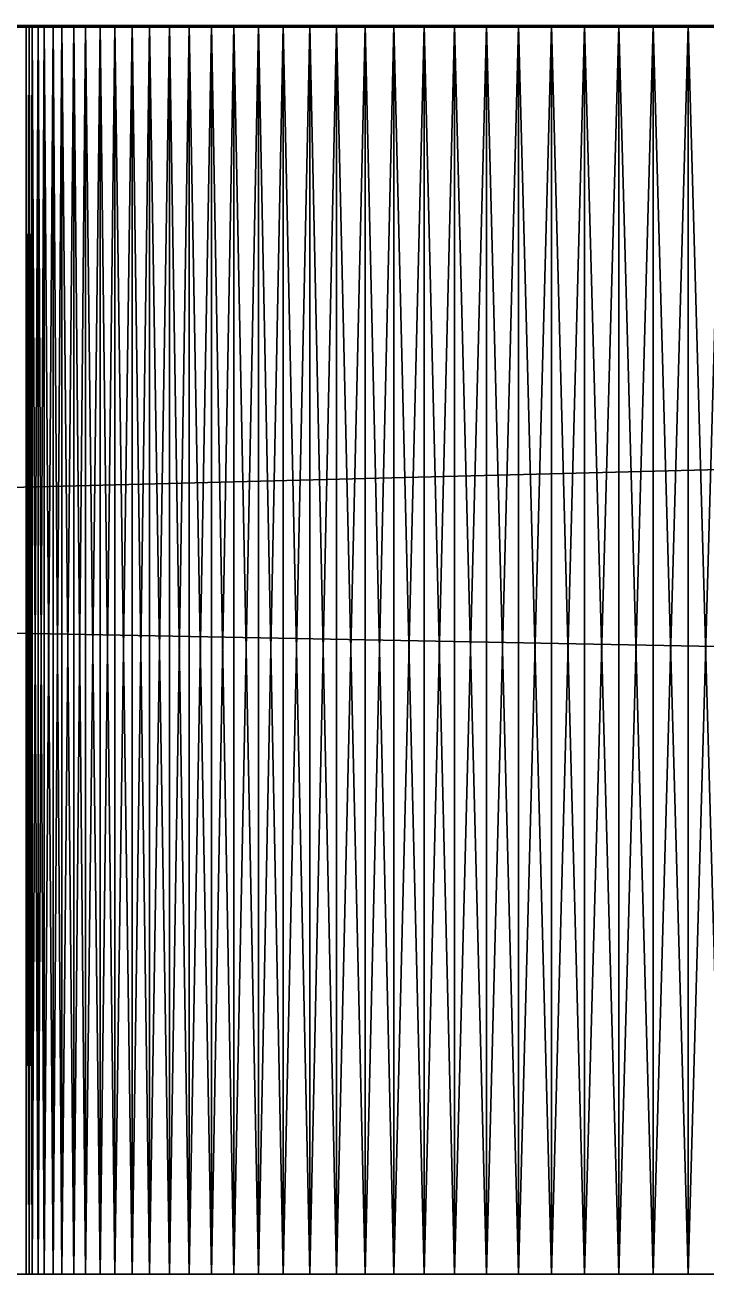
# Model space of a CAD drawing. Extents: x 15456 to 15896, y 31091 to 32891.
# Drawn here: x 15670.97 to 15675.33, y 31091.36 to 31099.36 of the extents above; entities that cross this region are included whole.
import ezdxf

# ---------------------------------------------------------------- set-up
doc = ezdxf.new("R2010")
doc.units = 0
doc.header["$MEASUREMENT"] = 0
doc.layers.get('0').update_dxf_attribs({"linetype": 'CONTINUOUS'})
doc.layers.add('ARCHITEKTURA_OBECN_', color=7, linetype='CONTINUOUS')

# ---------------------------------------------------------------- blocks, each defined once
blk = doc.blocks.new('*X1')
at = {"layer": 'ARCHITEKTURA_OBECN_', "color": 0, "linetype": 'Continuous'}
mesh = blk.add_polyface(dxfattribs=at)
corners = [(15675.443, 31099.3585, 417.4587), (15674.9946, 31099.3585, 417.3535), (15591.8966, 31099.3585, 412.9733), (15674.5565, 31099.3585, 417.2111), (15674.1319, 31099.3585, 417.0326), (15673.7236, 31099.3585, 416.8192), (15673.3347, 31099.3585, 416.5724), (15672.9678, 31099.3585, 416.2939), (15672.6255, 31099.3585, 415.9857), (15672.3102, 31099.3585, 415.6499), (15672.024, 31099.3585, 415.2889), (15671.7691, 31099.3585, 414.9052), (15671.5472, 31099.3585, 414.5016), (15671.3599, 31099.3585, 414.0808), (15671.2084, 31099.3585, 413.6458), (15671.0938, 31099.3585, 413.1996), (15671.017, 31099.3585, 412.7454), (15670.9785, 31099.3585, 412.2864), (15591.9736, 31099.3585, 412.0561), (15591.9543, 31099.3585, 412.5163), (15590.1539, 31099.3585, 416.1434), (15589.7989, 31099.3585, 416.437), (15887.4736, 31099.3585, 455.0509), (15589.4207, 31099.3585, 416.6999), (15589.0218, 31099.3585, 416.9302), (15588.605, 31099.3585, 417.1263), (15588.1732, 31099.3585, 417.2869), (15587.7296, 31099.3585, 417.4108), (15465.4736, 31099.3585, 455.0498), (15591.8008, 31099.3585, 410.6883), (15591.8966, 31099.3585, 411.1389), (15670.9785, 31099.3585, 411.8258), (15591.9543, 31099.3585, 411.5959), (15676.819, 31099.3585, 406.5669), (15761.017, 31099.3585, 411.3667), (15472.2193, 31099.3585, 393.9204), (15761.0938, 31099.3585, 410.9126), (15761.2084, 31099.3585, 410.4664), (15761.3599, 31099.3585, 410.0314), (15761.5472, 31099.3585, 409.6106), (15761.7691, 31099.3585, 409.2069), (15762.024, 31099.3585, 408.8233), (15787.5393, 31099.3585, 360.7798)]
mesh.append_faces([[corners[k] for k in face] for face in [(33, 34, 35)]], dxfattribs={"vtx0": -1, "vtx1": -1, "vtx2": -1, "color": 0})
mesh.append_faces([[corners[k] for k in face] for face in [(17, 18, 19), (27, 28, 22), (18, 17, 31), (41, 42, 35)]], dxfattribs={"vtx0": -1, "vtx2": -1, "color": 0})
mesh.append_faces([[corners[k] for k in face] for face in [(0, 1, 2), (1, 3, 2), (3, 4, 2), (4, 5, 2), (5, 6, 2), (6, 7, 2), (7, 8, 2), (8, 9, 2), (9, 10, 2), (10, 11, 2), (11, 12, 2), (12, 13, 2), (13, 14, 2), (14, 15, 2), (15, 16, 2), (16, 17, 19), (19, 2, 16), (20, 21, 22), (21, 23, 22), (23, 24, 22), (24, 25, 22), (25, 26, 22), (26, 27, 22), (29, 30, 31), (30, 32, 31), (32, 18, 31), (34, 36, 35), (36, 37, 35), (37, 38, 35), (38, 39, 35), (39, 40, 35), (40, 41, 35)]], dxfattribs={"vtx1": -1, "vtx2": -1, "color": 0})
mesh = blk.add_polyface(dxfattribs=at)
corners = [(15465.4736, 31099.3585, 455.0498), (15465.4736, 31091.3585, 455.0498), (15887.4736, 31091.3585, 455.0509), (15887.4736, 31099.3585, 455.0509)]
mesh.append_faces([[corners[k] for k in face] for face in [(3, 0, 2)]], dxfattribs={"vtx1": -1, "color": 0})
mesh.append_faces([[corners[k] for k in face] for face in [(0, 1, 2)]], dxfattribs={"vtx2": -1, "color": 0})
mesh = blk.add_polyface(dxfattribs=at)
corners = [(15585.8987, 31099.3585, 406.5862), (15586.3585, 31099.3585, 406.5573), (15472.2193, 31099.3585, 393.9204), (15586.819, 31099.3585, 406.5669), (15587.2771, 31099.3585, 406.6151), (15670.9785, 31099.3585, 411.8258), (15587.7296, 31099.3585, 406.7014), (15588.1732, 31099.3585, 406.8253), (15588.605, 31099.3585, 406.9858), (15589.0218, 31099.3585, 407.182), (15589.4207, 31099.3585, 407.4123), (15589.7989, 31099.3585, 407.6752), (15590.1539, 31099.3585, 407.9688), (15590.483, 31099.3585, 408.2911), (15590.784, 31099.3585, 408.6398), (15591.0547, 31099.3585, 409.0124), (15591.2933, 31099.3585, 409.4064), (15591.4981, 31099.3585, 409.819), (15591.6677, 31099.3585, 410.2473), (15591.8008, 31099.3585, 410.6883), (15671.017, 31099.3585, 411.3667), (15671.0938, 31099.3585, 410.9126), (15671.2084, 31099.3585, 410.4664), (15671.3599, 31099.3585, 410.0314), (15671.5472, 31099.3585, 409.6106), (15671.7691, 31099.3585, 409.2069), (15672.024, 31099.3585, 408.8233), (15672.3102, 31099.3585, 408.4623), (15672.6255, 31099.3585, 408.1265), (15672.9678, 31099.3585, 407.8183), (15673.3347, 31099.3585, 407.5398), (15673.7236, 31099.3585, 407.2929), (15674.1319, 31099.3585, 407.0795), (15674.5565, 31099.3585, 406.901), (15674.9946, 31099.3585, 406.7587), (15675.443, 31099.3585, 406.6535), (15675.8987, 31099.3585, 406.5862), (15676.3585, 31099.3585, 406.5573), (15676.819, 31099.3585, 406.5669)]
mesh.append_faces([[corners[k] for k in face] for face in [(4, 5, 2)]], dxfattribs={"vtx0": -1, "vtx1": -1, "vtx2": -1, "color": 0})
mesh.append_faces([[corners[k] for k in face] for face in [(0, 1, 2), (1, 3, 2), (4, 6, 5), (6, 7, 5), (7, 8, 5), (8, 9, 5), (9, 10, 5), (10, 11, 5), (11, 12, 5), (12, 13, 5), (13, 14, 5), (14, 15, 5), (15, 16, 5), (16, 17, 5), (17, 18, 5), (18, 19, 5), (5, 20, 2), (20, 21, 2), (21, 22, 2), (22, 23, 2), (23, 24, 2), (24, 25, 2), (25, 26, 2), (26, 27, 2), (27, 28, 2), (28, 29, 2), (29, 30, 2), (30, 31, 2), (31, 32, 2), (32, 33, 2), (33, 34, 2), (34, 35, 2), (35, 36, 2), (36, 37, 2), (37, 38, 2)]], dxfattribs={"vtx1": -1, "vtx2": -1, "color": 0})
mesh = blk.add_polyface(dxfattribs=at)
corners = [(15787.5393, 31099.3585, 360.7798), (15787.5393, 31091.3585, 360.7798), (15472.2193, 31091.3585, 393.9204), (15472.2193, 31099.3585, 393.9204)]
mesh.append_faces([[corners[k] for k in face] for face in [(3, 0, 2)]], dxfattribs={"vtx1": -1, "color": 0})
mesh.append_faces([[corners[k] for k in face] for face in [(0, 1, 2)]], dxfattribs={"vtx2": -1, "color": 0})
mesh = blk.add_polyface(dxfattribs=at)
corners = [(15761.5472, 31099.3585, 414.5016), (15761.3599, 31099.3585, 414.0808), (15681.8966, 31099.3585, 412.9733), (15761.2084, 31099.3585, 413.6458), (15761.0938, 31099.3585, 413.1996), (15761.017, 31099.3585, 412.7454), (15760.9785, 31099.3585, 412.2864), (15681.9736, 31099.3585, 412.0561), (15681.9543, 31099.3585, 412.5163), (15760.9785, 31099.3585, 411.8258), (15677.7296, 31099.3585, 406.7014), (15678.1732, 31099.3585, 406.8253), (15678.605, 31099.3585, 406.9858), (15679.0218, 31099.3585, 407.182), (15679.4207, 31099.3585, 407.4123), (15679.7989, 31099.3585, 407.6752), (15680.1539, 31099.3585, 407.9688), (15680.483, 31099.3585, 408.2911), (15680.784, 31099.3585, 408.6398), (15681.0547, 31099.3585, 409.0124), (15681.2933, 31099.3585, 409.4064), (15681.4981, 31099.3585, 409.819), (15681.6677, 31099.3585, 410.2473), (15681.8008, 31099.3585, 410.6883), (15681.8966, 31099.3585, 411.1389), (15681.9543, 31099.3585, 411.5959), (15675.443, 31099.3585, 417.4587), (15591.8966, 31099.3585, 412.9733), (15887.4736, 31099.3585, 455.0509), (15591.8008, 31099.3585, 413.4239), (15591.6677, 31099.3585, 413.8648), (15591.4981, 31099.3585, 414.2931), (15591.2933, 31099.3585, 414.7057), (15591.0547, 31099.3585, 415.0997), (15590.784, 31099.3585, 415.4724), (15590.483, 31099.3585, 415.8211), (15590.1539, 31099.3585, 416.1434), (15676.819, 31099.3585, 406.5669), (15677.2771, 31099.3585, 406.6151), (15761.017, 31099.3585, 411.3667)]
mesh.append_faces([[corners[k] for k in face] for face in [(26, 27, 28)]], dxfattribs={"vtx0": -1, "vtx1": -1, "vtx2": -1, "color": 0})
mesh.append_faces([[corners[k] for k in face] for face in [(6, 7, 8), (9, 10, 11), (7, 6, 9), (28, 27, 29), (10, 9, 39)]], dxfattribs={"vtx0": -1, "vtx2": -1, "color": 0})
mesh.append_faces([[corners[k] for k in face] for face in [(0, 1, 2), (1, 3, 2), (3, 4, 2), (4, 5, 2), (5, 6, 8), (8, 2, 5), (11, 12, 9), (12, 13, 9), (13, 14, 9), (14, 15, 9), (15, 16, 9), (16, 17, 9), (17, 18, 9), (18, 19, 9), (19, 20, 9), (20, 21, 9), (21, 22, 9), (22, 23, 9), (23, 24, 9), (24, 25, 9), (25, 7, 9), (29, 30, 28), (30, 31, 28), (31, 32, 28), (32, 33, 28), (33, 34, 28), (34, 35, 28), (35, 36, 28), (37, 38, 39), (38, 10, 39)]], dxfattribs={"vtx1": -1, "vtx2": -1, "color": 0})
mesh = blk.add_polyface(dxfattribs=at)
corners = [(15671.017, 31099.3585, 412.7454), (15671.017, 31091.3585, 412.7454), (15670.9977, 31091.3585, 412.5159), (15670.9977, 31099.3585, 412.5159), (15670.9785, 31091.3585, 412.2864), (15670.9785, 31099.3585, 412.2864)]
mesh.append_faces([[corners[k] for k in face] for face in [(3, 0, 2), (2, 4, 3)]], dxfattribs={"vtx1": -1, "vtx2": -1, "color": 0})
mesh.append_faces([[corners[k] for k in face] for face in [(0, 1, 2), (4, 5, 3)]], dxfattribs={"vtx2": -1, "color": 0})
mesh = blk.add_polyface(dxfattribs=at)
corners = [(15670.9785, 31099.3585, 412.2864), (15670.9785, 31091.3585, 412.2864), (15670.9785, 31091.3585, 412.0561), (15670.9785, 31099.3585, 412.0561), (15670.9785, 31091.3585, 411.8258), (15670.9785, 31099.3585, 411.8258)]
mesh.append_faces([[corners[k] for k in face] for face in [(3, 0, 2), (2, 4, 3)]], dxfattribs={"vtx1": -1, "vtx2": -1, "color": 0})
mesh.append_faces([[corners[k] for k in face] for face in [(0, 1, 2), (4, 5, 3)]], dxfattribs={"vtx2": -1, "color": 0})
mesh = blk.add_polyface(dxfattribs=at)
corners = [(15670.9785, 31099.3585, 411.8258), (15670.9785, 31091.3585, 411.8258), (15670.9977, 31091.3585, 411.5963), (15670.9977, 31099.3585, 411.5963), (15671.017, 31091.3585, 411.3667), (15671.017, 31099.3585, 411.3667)]
mesh.append_faces([[corners[k] for k in face] for face in [(3, 0, 2), (2, 4, 3)]], dxfattribs={"vtx1": -1, "vtx2": -1, "color": 0})
mesh.append_faces([[corners[k] for k in face] for face in [(0, 1, 2), (4, 5, 3)]], dxfattribs={"vtx2": -1, "color": 0})
mesh = blk.add_polyface(dxfattribs=at)
corners = [(15671.0938, 31099.3585, 413.1996), (15671.0938, 31091.3585, 413.1996), (15671.0554, 31091.3585, 412.9725), (15671.0554, 31099.3585, 412.9725), (15671.017, 31091.3585, 412.7454), (15671.017, 31099.3585, 412.7454)]
mesh.append_faces([[corners[k] for k in face] for face in [(3, 0, 2), (2, 4, 3)]], dxfattribs={"vtx1": -1, "vtx2": -1, "color": 0})
mesh.append_faces([[corners[k] for k in face] for face in [(0, 1, 2), (4, 5, 3)]], dxfattribs={"vtx2": -1, "color": 0})
mesh = blk.add_polyface(dxfattribs=at)
corners = [(15671.017, 31099.3585, 411.3667), (15671.017, 31091.3585, 411.3667), (15671.0554, 31091.3585, 411.1397), (15671.0554, 31099.3585, 411.1397), (15671.0938, 31091.3585, 410.9126), (15671.0938, 31099.3585, 410.9126)]
mesh.append_faces([[corners[k] for k in face] for face in [(3, 0, 2), (2, 4, 3)]], dxfattribs={"vtx1": -1, "vtx2": -1, "color": 0})
mesh.append_faces([[corners[k] for k in face] for face in [(0, 1, 2), (4, 5, 3)]], dxfattribs={"vtx2": -1, "color": 0})
mesh = blk.add_polyface(dxfattribs=at)
corners = [(15671.2084, 31099.3585, 413.6458), (15671.2084, 31091.3585, 413.6458), (15671.1511, 31091.3585, 413.4227), (15671.1511, 31099.3585, 413.4227), (15671.0938, 31091.3585, 413.1996), (15671.0938, 31099.3585, 413.1996)]
mesh.append_faces([[corners[k] for k in face] for face in [(3, 0, 2), (2, 4, 3)]], dxfattribs={"vtx1": -1, "vtx2": -1, "color": 0})
mesh.append_faces([[corners[k] for k in face] for face in [(0, 1, 2), (4, 5, 3)]], dxfattribs={"vtx2": -1, "color": 0})
mesh = blk.add_polyface(dxfattribs=at)
corners = [(15671.0938, 31099.3585, 410.9126), (15671.0938, 31091.3585, 410.9126), (15671.1511, 31091.3585, 410.6895), (15671.1511, 31099.3585, 410.6895), (15671.2084, 31091.3585, 410.4664), (15671.2084, 31099.3585, 410.4664)]
mesh.append_faces([[corners[k] for k in face] for face in [(3, 0, 2), (2, 4, 3)]], dxfattribs={"vtx1": -1, "vtx2": -1, "color": 0})
mesh.append_faces([[corners[k] for k in face] for face in [(0, 1, 2), (4, 5, 3)]], dxfattribs={"vtx2": -1, "color": 0})
mesh = blk.add_polyface(dxfattribs=at)
corners = [(15671.3599, 31099.3585, 414.0808), (15671.3599, 31091.3585, 414.0808), (15671.2841, 31091.3585, 413.8633), (15671.2841, 31099.3585, 413.8633), (15671.2084, 31091.3585, 413.6458), (15671.2084, 31099.3585, 413.6458)]
mesh.append_faces([[corners[k] for k in face] for face in [(3, 0, 2), (2, 4, 3)]], dxfattribs={"vtx1": -1, "vtx2": -1, "color": 0})
mesh.append_faces([[corners[k] for k in face] for face in [(0, 1, 2), (4, 5, 3)]], dxfattribs={"vtx2": -1, "color": 0})
mesh = blk.add_polyface(dxfattribs=at)
corners = [(15671.2084, 31099.3585, 410.4664), (15671.2084, 31091.3585, 410.4664), (15671.2841, 31091.3585, 410.2489), (15671.2841, 31099.3585, 410.2489), (15671.3599, 31091.3585, 410.0314), (15671.3599, 31099.3585, 410.0314)]
mesh.append_faces([[corners[k] for k in face] for face in [(3, 0, 2), (2, 4, 3)]], dxfattribs={"vtx1": -1, "vtx2": -1, "color": 0})
mesh.append_faces([[corners[k] for k in face] for face in [(0, 1, 2), (4, 5, 3)]], dxfattribs={"vtx2": -1, "color": 0})
mesh = blk.add_polyface(dxfattribs=at)
corners = [(15671.5472, 31099.3585, 414.5016), (15671.5472, 31091.3585, 414.5016), (15671.4535, 31091.3585, 414.2912), (15671.4535, 31099.3585, 414.2912), (15671.3599, 31091.3585, 414.0808), (15671.3599, 31099.3585, 414.0808)]
mesh.append_faces([[corners[k] for k in face] for face in [(3, 0, 2), (2, 4, 3)]], dxfattribs={"vtx1": -1, "vtx2": -1, "color": 0})
mesh.append_faces([[corners[k] for k in face] for face in [(0, 1, 2), (4, 5, 3)]], dxfattribs={"vtx2": -1, "color": 0})
mesh = blk.add_polyface(dxfattribs=at)
corners = [(15671.3599, 31099.3585, 410.0314), (15671.3599, 31091.3585, 410.0314), (15671.4535, 31091.3585, 409.821), (15671.4535, 31099.3585, 409.821), (15671.5472, 31091.3585, 409.6106), (15671.5472, 31099.3585, 409.6106)]
mesh.append_faces([[corners[k] for k in face] for face in [(3, 0, 2), (2, 4, 3)]], dxfattribs={"vtx1": -1, "vtx2": -1, "color": 0})
mesh.append_faces([[corners[k] for k in face] for face in [(0, 1, 2), (4, 5, 3)]], dxfattribs={"vtx2": -1, "color": 0})
mesh = blk.add_polyface(dxfattribs=at)
corners = [(15671.7691, 31099.3585, 414.9052), (15671.7691, 31091.3585, 414.9052), (15671.6582, 31091.3585, 414.7034), (15671.6582, 31099.3585, 414.7034), (15671.5472, 31091.3585, 414.5016), (15671.5472, 31099.3585, 414.5016)]
mesh.append_faces([[corners[k] for k in face] for face in [(3, 0, 2), (2, 4, 3)]], dxfattribs={"vtx1": -1, "vtx2": -1, "color": 0})
mesh.append_faces([[corners[k] for k in face] for face in [(0, 1, 2), (4, 5, 3)]], dxfattribs={"vtx2": -1, "color": 0})
mesh = blk.add_polyface(dxfattribs=at)
corners = [(15671.5472, 31099.3585, 409.6106), (15671.5472, 31091.3585, 409.6106), (15671.6582, 31091.3585, 409.4088), (15671.6582, 31099.3585, 409.4088), (15671.7691, 31091.3585, 409.2069), (15671.7691, 31099.3585, 409.2069)]
mesh.append_faces([[corners[k] for k in face] for face in [(3, 0, 2), (2, 4, 3)]], dxfattribs={"vtx1": -1, "vtx2": -1, "color": 0})
mesh.append_faces([[corners[k] for k in face] for face in [(0, 1, 2), (4, 5, 3)]], dxfattribs={"vtx2": -1, "color": 0})
mesh = blk.add_polyface(dxfattribs=at)
corners = [(15672.024, 31099.3585, 415.2889), (15672.024, 31091.3585, 415.2889), (15671.8966, 31091.3585, 415.0971), (15671.8966, 31099.3585, 415.0971), (15671.7691, 31091.3585, 414.9052), (15671.7691, 31099.3585, 414.9052)]
mesh.append_faces([[corners[k] for k in face] for face in [(3, 0, 2), (2, 4, 3)]], dxfattribs={"vtx1": -1, "vtx2": -1, "color": 0})
mesh.append_faces([[corners[k] for k in face] for face in [(0, 1, 2), (4, 5, 3)]], dxfattribs={"vtx2": -1, "color": 0})
mesh = blk.add_polyface(dxfattribs=at)
corners = [(15671.7691, 31099.3585, 409.2069), (15671.7691, 31091.3585, 409.2069), (15671.8966, 31091.3585, 409.0151), (15671.8966, 31099.3585, 409.0151), (15672.024, 31091.3585, 408.8233), (15672.024, 31099.3585, 408.8233)]
mesh.append_faces([[corners[k] for k in face] for face in [(3, 0, 2), (2, 4, 3)]], dxfattribs={"vtx1": -1, "vtx2": -1, "color": 0})
mesh.append_faces([[corners[k] for k in face] for face in [(0, 1, 2), (4, 5, 3)]], dxfattribs={"vtx2": -1, "color": 0})
mesh = blk.add_polyface(dxfattribs=at)
corners = [(15672.3102, 31099.3585, 415.6499), (15672.3102, 31091.3585, 415.6499), (15672.1671, 31091.3585, 415.4694), (15672.1671, 31099.3585, 415.4694), (15672.024, 31091.3585, 415.2889), (15672.024, 31099.3585, 415.2889)]
mesh.append_faces([[corners[k] for k in face] for face in [(3, 0, 2), (2, 4, 3)]], dxfattribs={"vtx1": -1, "vtx2": -1, "color": 0})
mesh.append_faces([[corners[k] for k in face] for face in [(0, 1, 2), (4, 5, 3)]], dxfattribs={"vtx2": -1, "color": 0})
mesh = blk.add_polyface(dxfattribs=at)
corners = [(15672.024, 31099.3585, 408.8233), (15672.024, 31091.3585, 408.8233), (15672.1671, 31091.3585, 408.6428), (15672.1671, 31099.3585, 408.6428), (15672.3102, 31091.3585, 408.4623), (15672.3102, 31099.3585, 408.4623)]
mesh.append_faces([[corners[k] for k in face] for face in [(3, 0, 2), (2, 4, 3)]], dxfattribs={"vtx1": -1, "vtx2": -1, "color": 0})
mesh.append_faces([[corners[k] for k in face] for face in [(0, 1, 2), (4, 5, 3)]], dxfattribs={"vtx2": -1, "color": 0})
mesh = blk.add_polyface(dxfattribs=at)
corners = [(15672.6255, 31099.3585, 415.9857), (15672.6255, 31091.3585, 415.9857), (15672.4678, 31091.3585, 415.8178), (15672.4678, 31099.3585, 415.8178), (15672.3102, 31091.3585, 415.6499), (15672.3102, 31099.3585, 415.6499)]
mesh.append_faces([[corners[k] for k in face] for face in [(3, 0, 2), (2, 4, 3)]], dxfattribs={"vtx1": -1, "vtx2": -1, "color": 0})
mesh.append_faces([[corners[k] for k in face] for face in [(0, 1, 2), (4, 5, 3)]], dxfattribs={"vtx2": -1, "color": 0})
mesh = blk.add_polyface(dxfattribs=at)
corners = [(15672.3102, 31099.3585, 408.4623), (15672.3102, 31091.3585, 408.4623), (15672.4678, 31091.3585, 408.2944), (15672.4678, 31099.3585, 408.2944), (15672.6255, 31091.3585, 408.1265), (15672.6255, 31099.3585, 408.1265)]
mesh.append_faces([[corners[k] for k in face] for face in [(3, 0, 2), (2, 4, 3)]], dxfattribs={"vtx1": -1, "vtx2": -1, "color": 0})
mesh.append_faces([[corners[k] for k in face] for face in [(0, 1, 2), (4, 5, 3)]], dxfattribs={"vtx2": -1, "color": 0})
mesh = blk.add_polyface(dxfattribs=at)
corners = [(15672.9678, 31099.3585, 416.2939), (15672.9678, 31091.3585, 416.2939), (15672.7966, 31091.3585, 416.1398), (15672.7966, 31099.3585, 416.1398), (15672.6255, 31091.3585, 415.9857), (15672.6255, 31099.3585, 415.9857)]
mesh.append_faces([[corners[k] for k in face] for face in [(3, 0, 2), (2, 4, 3)]], dxfattribs={"vtx1": -1, "vtx2": -1, "color": 0})
mesh.append_faces([[corners[k] for k in face] for face in [(0, 1, 2), (4, 5, 3)]], dxfattribs={"vtx2": -1, "color": 0})
mesh = blk.add_polyface(dxfattribs=at)
corners = [(15672.6255, 31099.3585, 408.1265), (15672.6255, 31091.3585, 408.1265), (15672.7966, 31091.3585, 407.9724), (15672.7966, 31099.3585, 407.9724), (15672.9678, 31091.3585, 407.8183), (15672.9678, 31099.3585, 407.8183)]
mesh.append_faces([[corners[k] for k in face] for face in [(3, 0, 2), (2, 4, 3)]], dxfattribs={"vtx1": -1, "vtx2": -1, "color": 0})
mesh.append_faces([[corners[k] for k in face] for face in [(0, 1, 2), (4, 5, 3)]], dxfattribs={"vtx2": -1, "color": 0})
mesh = blk.add_polyface(dxfattribs=at)
corners = [(15673.3347, 31099.3585, 416.5724), (15673.3347, 31091.3585, 416.5724), (15673.1513, 31091.3585, 416.4332), (15673.1513, 31099.3585, 416.4332), (15672.9678, 31091.3585, 416.2939), (15672.9678, 31099.3585, 416.2939)]
mesh.append_faces([[corners[k] for k in face] for face in [(3, 0, 2), (2, 4, 3)]], dxfattribs={"vtx1": -1, "vtx2": -1, "color": 0})
mesh.append_faces([[corners[k] for k in face] for face in [(0, 1, 2), (4, 5, 3)]], dxfattribs={"vtx2": -1, "color": 0})
mesh = blk.add_polyface(dxfattribs=at)
corners = [(15672.9678, 31099.3585, 407.8183), (15672.9678, 31091.3585, 407.8183), (15673.1513, 31091.3585, 407.679), (15673.1513, 31099.3585, 407.679), (15673.3347, 31091.3585, 407.5398), (15673.3347, 31099.3585, 407.5398)]
mesh.append_faces([[corners[k] for k in face] for face in [(3, 0, 2), (2, 4, 3)]], dxfattribs={"vtx1": -1, "vtx2": -1, "color": 0})
mesh.append_faces([[corners[k] for k in face] for face in [(0, 1, 2), (4, 5, 3)]], dxfattribs={"vtx2": -1, "color": 0})
mesh = blk.add_polyface(dxfattribs=at)
corners = [(15673.7236, 31099.3585, 416.8192), (15673.7236, 31091.3585, 416.8192), (15673.5292, 31091.3585, 416.6958), (15673.5292, 31099.3585, 416.6958), (15673.3347, 31091.3585, 416.5724), (15673.3347, 31099.3585, 416.5724)]
mesh.append_faces([[corners[k] for k in face] for face in [(3, 0, 2), (2, 4, 3)]], dxfattribs={"vtx1": -1, "vtx2": -1, "color": 0})
mesh.append_faces([[corners[k] for k in face] for face in [(0, 1, 2), (4, 5, 3)]], dxfattribs={"vtx2": -1, "color": 0})
mesh = blk.add_polyface(dxfattribs=at)
corners = [(15673.3347, 31099.3585, 407.5398), (15673.3347, 31091.3585, 407.5398), (15673.5292, 31091.3585, 407.4163), (15673.5292, 31099.3585, 407.4163), (15673.7236, 31091.3585, 407.2929), (15673.7236, 31099.3585, 407.2929)]
mesh.append_faces([[corners[k] for k in face] for face in [(3, 0, 2), (2, 4, 3)]], dxfattribs={"vtx1": -1, "vtx2": -1, "color": 0})
mesh.append_faces([[corners[k] for k in face] for face in [(0, 1, 2), (4, 5, 3)]], dxfattribs={"vtx2": -1, "color": 0})
mesh = blk.add_polyface(dxfattribs=at)
corners = [(15674.1319, 31099.3585, 417.0326), (15674.1319, 31091.3585, 417.0326), (15673.9277, 31091.3585, 416.9259), (15673.9277, 31099.3585, 416.9259), (15673.7236, 31091.3585, 416.8192), (15673.7236, 31099.3585, 416.8192)]
mesh.append_faces([[corners[k] for k in face] for face in [(3, 0, 2), (2, 4, 3)]], dxfattribs={"vtx1": -1, "vtx2": -1, "color": 0})
mesh.append_faces([[corners[k] for k in face] for face in [(0, 1, 2), (4, 5, 3)]], dxfattribs={"vtx2": -1, "color": 0})
mesh = blk.add_polyface(dxfattribs=at)
corners = [(15673.7236, 31099.3585, 407.2929), (15673.7236, 31091.3585, 407.2929), (15673.9277, 31091.3585, 407.1862), (15673.9277, 31099.3585, 407.1862), (15674.1319, 31091.3585, 407.0795), (15674.1319, 31099.3585, 407.0795)]
mesh.append_faces([[corners[k] for k in face] for face in [(3, 0, 2), (2, 4, 3)]], dxfattribs={"vtx1": -1, "vtx2": -1, "color": 0})
mesh.append_faces([[corners[k] for k in face] for face in [(0, 1, 2), (4, 5, 3)]], dxfattribs={"vtx2": -1, "color": 0})
mesh = blk.add_polyface(dxfattribs=at)
corners = [(15674.5565, 31099.3585, 417.2111), (15674.5565, 31091.3585, 417.2111), (15674.3442, 31091.3585, 417.1219), (15674.3442, 31099.3585, 417.1219), (15674.1319, 31091.3585, 417.0326), (15674.1319, 31099.3585, 417.0326)]
mesh.append_faces([[corners[k] for k in face] for face in [(3, 0, 2), (2, 4, 3)]], dxfattribs={"vtx1": -1, "vtx2": -1, "color": 0})
mesh.append_faces([[corners[k] for k in face] for face in [(0, 1, 2), (4, 5, 3)]], dxfattribs={"vtx2": -1, "color": 0})
mesh = blk.add_polyface(dxfattribs=at)
corners = [(15674.1319, 31099.3585, 407.0795), (15674.1319, 31091.3585, 407.0795), (15674.3442, 31091.3585, 406.9903), (15674.3442, 31099.3585, 406.9903), (15674.5565, 31091.3585, 406.901), (15674.5565, 31099.3585, 406.901)]
mesh.append_faces([[corners[k] for k in face] for face in [(3, 0, 2), (2, 4, 3)]], dxfattribs={"vtx1": -1, "vtx2": -1, "color": 0})
mesh.append_faces([[corners[k] for k in face] for face in [(0, 1, 2), (4, 5, 3)]], dxfattribs={"vtx2": -1, "color": 0})
mesh = blk.add_polyface(dxfattribs=at)
corners = [(15674.9946, 31099.3585, 417.3535), (15674.9946, 31091.3585, 417.3535), (15674.7755, 31091.3585, 417.2823), (15674.7755, 31099.3585, 417.2823), (15674.5565, 31091.3585, 417.2111), (15674.5565, 31099.3585, 417.2111)]
mesh.append_faces([[corners[k] for k in face] for face in [(3, 0, 2), (2, 4, 3)]], dxfattribs={"vtx1": -1, "vtx2": -1, "color": 0})
mesh.append_faces([[corners[k] for k in face] for face in [(0, 1, 2), (4, 5, 3)]], dxfattribs={"vtx2": -1, "color": 0})
mesh = blk.add_polyface(dxfattribs=at)
corners = [(15674.5565, 31099.3585, 406.901), (15674.5565, 31091.3585, 406.901), (15674.7755, 31091.3585, 406.8299), (15674.7755, 31099.3585, 406.8299), (15674.9946, 31091.3585, 406.7587), (15674.9946, 31099.3585, 406.7587)]
mesh.append_faces([[corners[k] for k in face] for face in [(3, 0, 2), (2, 4, 3)]], dxfattribs={"vtx1": -1, "vtx2": -1, "color": 0})
mesh.append_faces([[corners[k] for k in face] for face in [(0, 1, 2), (4, 5, 3)]], dxfattribs={"vtx2": -1, "color": 0})
mesh = blk.add_polyface(dxfattribs=at)
corners = [(15675.443, 31099.3585, 417.4587), (15675.443, 31091.3585, 417.4587), (15675.2188, 31091.3585, 417.4061), (15675.2188, 31099.3585, 417.4061), (15674.9946, 31091.3585, 417.3535), (15674.9946, 31099.3585, 417.3535)]
mesh.append_faces([[corners[k] for k in face] for face in [(3, 0, 2), (2, 4, 3)]], dxfattribs={"vtx1": -1, "vtx2": -1, "color": 0})
mesh.append_faces([[corners[k] for k in face] for face in [(0, 1, 2), (4, 5, 3)]], dxfattribs={"vtx2": -1, "color": 0})
mesh = blk.add_polyface(dxfattribs=at)
corners = [(15674.9946, 31099.3585, 406.7587), (15674.9946, 31091.3585, 406.7587), (15675.2188, 31091.3585, 406.7061), (15675.2188, 31099.3585, 406.7061), (15675.443, 31091.3585, 406.6535), (15675.443, 31099.3585, 406.6535)]
mesh.append_faces([[corners[k] for k in face] for face in [(3, 0, 2), (2, 4, 3)]], dxfattribs={"vtx1": -1, "vtx2": -1, "color": 0})
mesh.append_faces([[corners[k] for k in face] for face in [(0, 1, 2), (4, 5, 3)]], dxfattribs={"vtx2": -1, "color": 0})
mesh = blk.add_polyface(dxfattribs=at)
corners = [(15586.3585, 31091.3585, 406.5573), (15585.8987, 31091.3585, 406.5862), (15472.2193, 31091.3585, 393.9204), (15585.443, 31091.3585, 406.6535), (15584.9946, 31091.3585, 406.7587), (15584.5565, 31091.3585, 406.901), (15584.1319, 31091.3585, 407.0795), (15583.7236, 31091.3585, 407.2929), (15583.3347, 31091.3585, 407.5398), (15582.9678, 31091.3585, 407.8183), (15582.6255, 31091.3585, 408.1265), (15582.3102, 31091.3585, 408.4623), (15582.024, 31091.3585, 408.8233), (15581.7691, 31091.3585, 409.2069), (15581.5472, 31091.3585, 409.6106), (15581.3599, 31091.3585, 410.0314), (15581.2084, 31091.3585, 410.4664), (15581.0938, 31091.3585, 410.9126), (15581.017, 31091.3585, 411.3667), (15580.9785, 31091.3585, 411.8258), (15580.9785, 31091.3585, 412.2864), (15581.017, 31091.3585, 412.7454), (15581.0938, 31091.3585, 413.1996), (15581.2084, 31091.3585, 413.6458), (15581.3599, 31091.3585, 414.0808), (15584.5565, 31091.3585, 417.2111), (15584.9946, 31091.3585, 417.3535), (15465.4736, 31091.3585, 455.0498), (15585.443, 31091.3585, 417.4587), (15585.8987, 31091.3585, 417.5259), (15586.3585, 31091.3585, 417.5549), (15586.819, 31091.3585, 417.5452), (15587.2771, 31091.3585, 417.4971), (15671.0938, 31091.3585, 413.1996), (15671.2084, 31091.3585, 413.6458), (15671.3599, 31091.3585, 414.0808), (15671.5472, 31091.3585, 414.5016), (15671.7691, 31091.3585, 414.9052), (15672.024, 31091.3585, 415.2889)]
mesh.append_faces([[corners[k] for k in face] for face in [(32, 33, 27)]], dxfattribs={"vtx0": -1, "vtx1": -1, "vtx2": -1, "color": 0})
mesh.append_faces([[corners[k] for k in face] for face in [(0, 1, 2), (1, 3, 2), (3, 4, 2), (4, 5, 2), (5, 6, 2), (6, 7, 2), (7, 8, 2), (8, 9, 2), (9, 10, 2), (10, 11, 2), (11, 12, 2), (12, 13, 2), (13, 14, 2), (14, 15, 2), (15, 16, 2), (16, 17, 2), (17, 18, 2), (18, 19, 2), (19, 20, 2), (20, 21, 2), (21, 22, 2), (22, 23, 2), (23, 24, 2), (25, 26, 27), (26, 28, 27), (28, 29, 27), (29, 30, 27), (30, 31, 27), (31, 32, 27), (33, 34, 27), (34, 35, 27), (35, 36, 27), (36, 37, 27), (37, 38, 27)]], dxfattribs={"vtx1": -1, "vtx2": -1, "color": 0})
mesh = blk.add_polyface(dxfattribs=at)
corners = [(15671.017, 31091.3585, 411.3667), (15670.9785, 31091.3585, 411.8258), (15591.8966, 31091.3585, 411.1389), (15670.9785, 31091.3585, 412.2864), (15671.017, 31091.3585, 412.7454), (15586.3585, 31091.3585, 406.5573), (15472.2193, 31091.3585, 393.9204), (15787.5393, 31091.3585, 360.7798), (15587.2771, 31091.3585, 417.4971), (15587.7296, 31091.3585, 417.4108), (15671.0938, 31091.3585, 413.1996), (15588.1732, 31091.3585, 417.2869), (15588.605, 31091.3585, 417.1263), (15589.0218, 31091.3585, 416.9302), (15589.4207, 31091.3585, 416.6999), (15589.7989, 31091.3585, 416.437), (15590.1539, 31091.3585, 416.1434), (15590.483, 31091.3585, 415.8211), (15590.784, 31091.3585, 415.4724), (15591.0547, 31091.3585, 415.0997), (15591.2933, 31091.3585, 414.7057), (15591.4981, 31091.3585, 414.2931), (15591.6677, 31091.3585, 413.8648), (15591.8008, 31091.3585, 413.4239), (15591.8966, 31091.3585, 412.9733), (15591.9543, 31091.3585, 412.5163), (15591.9736, 31091.3585, 412.0561), (15591.9543, 31091.3585, 411.5959), (15672.024, 31091.3585, 415.2889), (15672.3102, 31091.3585, 415.6499), (15465.4736, 31091.3585, 455.0498), (15672.6255, 31091.3585, 415.9857), (15672.9678, 31091.3585, 416.2939), (15673.3347, 31091.3585, 416.5724), (15673.7236, 31091.3585, 416.8192), (15674.1319, 31091.3585, 417.0326), (15674.5565, 31091.3585, 417.2111), (15674.9946, 31091.3585, 417.3535), (15675.443, 31091.3585, 417.4587), (15675.8987, 31091.3585, 417.5259), (15676.3585, 31091.3585, 417.5549), (15676.819, 31091.3585, 417.5452)]
mesh.append_faces([[corners[k] for k in face] for face in [(5, 6, 7)]], dxfattribs={"vtx0": -1, "vtx2": -1, "color": 0})
mesh.append_faces([[corners[k] for k in face] for face in [(0, 1, 2), (1, 3, 2), (3, 4, 2), (8, 9, 10), (9, 11, 10), (11, 12, 10), (12, 13, 10), (13, 14, 10), (14, 15, 10), (15, 16, 10), (16, 17, 10), (17, 18, 10), (18, 19, 10), (19, 20, 10), (20, 21, 10), (21, 22, 10), (22, 23, 10), (23, 24, 10), (24, 25, 10), (25, 26, 10), (26, 27, 4), (27, 2, 4), (28, 29, 30), (29, 31, 30), (31, 32, 30), (32, 33, 30), (33, 34, 30), (34, 35, 30), (35, 36, 30), (36, 37, 30), (37, 38, 30), (38, 39, 30), (39, 40, 30), (40, 41, 30)]], dxfattribs={"vtx1": -1, "vtx2": -1, "color": 0})
mesh = blk.add_polyface(dxfattribs=at)
corners = [(15760.9785, 31091.3585, 411.8258), (15681.8966, 31091.3585, 411.1389), (15681.8008, 31091.3585, 410.6883), (15675.443, 31091.3585, 406.6535), (15591.8966, 31091.3585, 411.1389), (15787.5393, 31091.3585, 360.7798), (15674.9946, 31091.3585, 406.7587), (15674.5565, 31091.3585, 406.901), (15674.1319, 31091.3585, 407.0795), (15673.7236, 31091.3585, 407.2929), (15673.3347, 31091.3585, 407.5398), (15672.9678, 31091.3585, 407.8183), (15672.6255, 31091.3585, 408.1265), (15672.3102, 31091.3585, 408.4623), (15672.024, 31091.3585, 408.8233), (15671.7691, 31091.3585, 409.2069), (15671.5472, 31091.3585, 409.6106), (15671.3599, 31091.3585, 410.0314), (15671.2084, 31091.3585, 410.4664), (15671.0938, 31091.3585, 410.9126), (15671.017, 31091.3585, 411.3667), (15591.8008, 31091.3585, 410.6883), (15591.6677, 31091.3585, 410.2473), (15591.4981, 31091.3585, 409.819), (15591.2933, 31091.3585, 409.4064), (15591.0547, 31091.3585, 409.0124), (15590.784, 31091.3585, 408.6398), (15590.483, 31091.3585, 408.2911), (15590.1539, 31091.3585, 407.9688), (15589.7989, 31091.3585, 407.6752), (15589.4207, 31091.3585, 407.4123), (15589.0218, 31091.3585, 407.182), (15588.605, 31091.3585, 406.9858), (15588.1732, 31091.3585, 406.8253), (15587.7296, 31091.3585, 406.7014), (15587.2771, 31091.3585, 406.6151), (15586.819, 31091.3585, 406.5669), (15586.3585, 31091.3585, 406.5573), (15591.9736, 31091.3585, 412.0561), (15671.017, 31091.3585, 412.7454), (15671.0938, 31091.3585, 413.1996), (15676.819, 31091.3585, 417.5452), (15887.4736, 31091.3585, 455.0509), (15465.4736, 31091.3585, 455.0498)]
mesh.append_faces([[corners[k] for k in face] for face in [(3, 4, 5)]], dxfattribs={"vtx0": -1, "vtx1": -1, "vtx2": -1, "color": 0})
mesh.append_faces([[corners[k] for k in face] for face in [(0, 1, 2), (5, 4, 21), (38, 39, 40), (41, 42, 43)]], dxfattribs={"vtx0": -1, "vtx2": -1, "color": 0})
mesh.append_faces([[corners[k] for k in face] for face in [(3, 6, 4), (6, 7, 4), (7, 8, 4), (8, 9, 4), (9, 10, 4), (10, 11, 4), (11, 12, 4), (12, 13, 4), (13, 14, 4), (14, 15, 4), (15, 16, 4), (16, 17, 4), (17, 18, 4), (18, 19, 4), (19, 20, 4), (21, 22, 5), (22, 23, 5), (23, 24, 5), (24, 25, 5), (25, 26, 5), (26, 27, 5), (27, 28, 5), (28, 29, 5), (29, 30, 5), (30, 31, 5), (31, 32, 5), (32, 33, 5), (33, 34, 5), (34, 35, 5), (35, 36, 5), (36, 37, 5)]], dxfattribs={"vtx1": -1, "vtx2": -1, "color": 0})
blk = doc.blocks.new('*X5')
at = {"layer": 'ARCHITEKTURA_OBECN_', "color": 0, "linetype": 'Continuous'}
mesh = blk.add_polyface(dxfattribs=at)
corners = [(15786.6273, 31149.3482, 432.0563), (15618.8955, 31131.0928, 432.0563), (15616.8328, 31133.9319, 432.0563), (15614.1288, 31136.1688, 432.0563), (15610.9534, 31137.663, 432.0563), (15607.5063, 31138.3206, 432.0563), (15566.6272, 31149.3482, 432.0563), (15604.0039, 31138.1002, 432.0563), (15600.6663, 31137.0158, 432.0563), (15597.7033, 31135.1354, 432.0563), (15595.301, 31132.5772, 432.0563), (15593.6103, 31129.5019, 432.0563), (15592.7376, 31126.1029, 432.0563), (15592.7376, 31122.5935, 432.0563), (15566.6272, 31099.3482, 432.0563), (15593.6103, 31119.1945, 432.0563), (15595.301, 31116.1192, 432.0563), (15597.7033, 31113.561, 432.0563), (15600.6663, 31111.6806, 432.0563), (15604.0039, 31110.5962, 432.0563), (15607.5063, 31110.3758, 432.0563), (15610.9534, 31111.0334, 432.0563), (15836.6273, 31099.3482, 432.0563), (15614.1288, 31112.5276, 432.0563), (15616.8328, 31114.7645, 432.0563), (15618.8955, 31117.6036, 432.0563), (15620.1874, 31120.8665, 432.0563), (15620.6272, 31124.3482, 432.0563), (15732.7775, 31126.1029, 432.0563), (15732.7775, 31122.5935, 432.0563), (15733.6502, 31119.1945, 432.0563), (15735.3408, 31116.1192, 432.0563), (15737.7431, 31113.561, 432.0563), (15740.7062, 31111.6806, 432.0563), (15744.0437, 31110.5962, 432.0563), (15747.5461, 31110.3758, 432.0563), (15750.9933, 31111.0334, 432.0563), (15754.1686, 31112.5276, 432.0563), (15758.9354, 31131.0928, 432.0563), (15756.8726, 31133.9319, 432.0563), (15754.1686, 31136.1688, 432.0563), (15750.9933, 31137.663, 432.0563), (15747.5461, 31138.3206, 432.0563), (15744.0437, 31138.1002, 432.0563), (15620.1874, 31127.8299, 432.0563), (15740.7062, 31137.0158, 432.0563), (15737.7431, 31135.1354, 432.0563), (15735.3408, 31132.5772, 432.0563), (15733.6502, 31129.5019, 432.0563)]
mesh.append_faces([[corners[k] for k in face] for face in [(34, 22, 26), (44, 0, 43)]], dxfattribs={"vtx0": -1, "vtx1": -1, "vtx2": -1, "color": 0})
mesh.append_faces([[corners[k] for k in face] for face in [(0, 1, 2), (5, 6, 0), (13, 14, 6), (27, 28, 29), (28, 27, 44)]], dxfattribs={"vtx0": -1, "vtx2": -1, "color": 0})
mesh.append_faces([[corners[k] for k in face] for face in [(2, 3, 0), (3, 4, 0), (4, 5, 0), (5, 7, 6), (7, 8, 6), (8, 9, 6), (9, 10, 6), (10, 11, 6), (11, 12, 6), (12, 13, 6), (13, 15, 14), (15, 16, 14), (16, 17, 14), (17, 18, 14), (18, 19, 14), (19, 20, 14), (20, 21, 14), (22, 14, 21), (21, 23, 22), (23, 24, 22), (24, 25, 22), (25, 26, 22), (26, 27, 29), (29, 30, 26), (30, 31, 26), (31, 32, 26), (32, 33, 26), (33, 34, 26), (34, 35, 22), (35, 36, 22), (36, 37, 22), (38, 39, 0), (39, 40, 0), (40, 41, 0), (41, 42, 0), (42, 43, 0), (43, 45, 44), (45, 46, 44), (46, 47, 44), (47, 48, 44), (48, 28, 44), (44, 1, 0)]], dxfattribs={"vtx1": -1, "vtx2": -1, "color": 0})
mesh = blk.add_polyface(dxfattribs=at)
corners = [(15808.1549, 31124.4095, 437.0563), (15760.2272, 31120.8665, 437.0563), (15758.9354, 31117.6036, 437.0563), (15808.1549, 31125.2869, 437.0563), (15758.9354, 31131.0928, 437.0563), (15760.2272, 31127.8299, 437.0563), (15747.5461, 31110.3758, 437.0563), (15744.0437, 31110.5962, 437.0563), (15836.6273, 31099.3482, 437.0563), (15618.8955, 31117.6036, 437.0563), (15740.7062, 31111.6806, 437.0563), (15737.7431, 31113.561, 437.0563), (15735.3408, 31116.1192, 437.0563), (15733.6502, 31119.1945, 437.0563), (15732.7775, 31122.5935, 437.0563), (15616.8328, 31114.7645, 437.0563), (15614.1288, 31112.5276, 437.0563), (15610.9534, 31111.0334, 437.0563), (15607.5063, 31110.3758, 437.0563), (15566.6272, 31099.3482, 437.0563), (15604.0039, 31110.5962, 437.0563), (15600.6663, 31111.6806, 437.0563), (15597.7033, 31113.561, 437.0563), (15595.301, 31116.1192, 437.0563), (15593.6103, 31119.1945, 437.0563), (15592.7376, 31122.5935, 437.0563), (15592.7376, 31126.1029, 437.0563), (15566.6272, 31149.3482, 437.0563), (15593.6103, 31129.5019, 437.0563), (15595.301, 31132.5772, 437.0563), (15597.7033, 31135.1354, 437.0563), (15600.6663, 31137.0158, 437.0563), (15604.0039, 31138.1002, 437.0563), (15607.5063, 31138.3206, 437.0563), (15610.9534, 31137.663, 437.0563), (15732.7775, 31126.1029, 437.0563), (15614.1288, 31136.1688, 437.0563), (15616.8328, 31133.9319, 437.0563), (15618.8955, 31131.0928, 437.0563), (15620.1874, 31127.8299, 437.0563), (15620.6272, 31124.3482, 437.0563), (15620.1874, 31120.8665, 437.0563), (15733.6502, 31129.5019, 437.0563), (15735.3408, 31132.5772, 437.0563), (15737.7431, 31135.1354, 437.0563), (15740.7062, 31137.0158, 437.0563), (15744.0437, 31138.1002, 437.0563), (15786.6273, 31149.3482, 437.0563), (15747.5461, 31138.3206, 437.0563), (15750.9933, 31137.663, 437.0563), (15754.1686, 31136.1688, 437.0563), (15756.8726, 31133.9319, 437.0563)]
mesh.append_faces([[corners[k] for k in face] for face in [(9, 8, 7), (35, 27, 34)]], dxfattribs={"vtx0": -1, "vtx1": -1, "vtx2": -1, "color": 0})
mesh.append_faces([[corners[k] for k in face] for face in [(0, 1, 2), (3, 4, 5), (8, 9, 15), (18, 19, 8), (26, 27, 19), (40, 14, 35), (46, 47, 27)]], dxfattribs={"vtx0": -1, "vtx2": -1, "color": 0})
mesh.append_faces([[corners[k] for k in face] for face in [(6, 7, 8), (7, 10, 9), (10, 11, 9), (11, 12, 9), (12, 13, 9), (13, 14, 9), (15, 16, 8), (16, 17, 8), (17, 18, 8), (18, 20, 19), (20, 21, 19), (21, 22, 19), (22, 23, 19), (23, 24, 19), (24, 25, 19), (25, 26, 19), (26, 28, 27), (28, 29, 27), (29, 30, 27), (30, 31, 27), (31, 32, 27), (32, 33, 27), (33, 34, 27), (34, 36, 35), (36, 37, 35), (37, 38, 35), (38, 39, 35), (39, 40, 35), (40, 41, 14), (41, 9, 14), (35, 42, 27), (42, 43, 27), (43, 44, 27), (44, 45, 27), (45, 46, 27), (46, 48, 47), (48, 49, 47), (49, 50, 47), (50, 51, 47), (51, 4, 47)]], dxfattribs={"vtx1": -1, "vtx2": -1, "color": 0})
mesh = blk.add_polyface(dxfattribs=at)
corners = [(15836.6273, 31099.3482, 432.0563), (15836.6273, 31099.3482, 437.0563), (15566.6272, 31099.3482, 437.0563), (15566.6272, 31099.3482, 432.0563)]
mesh.append_faces([[corners[k] for k in face] for face in [(3, 0, 2)]], dxfattribs={"vtx1": -1, "color": 0})
mesh.append_faces([[corners[k] for k in face] for face in [(0, 1, 2)]], dxfattribs={"vtx2": -1, "color": 0})

msp = doc.modelspace()

# ---------------------------------------------------------------- block references
at = {"linetype": 'Continuous'}
for name in ['*X5', '*X1']:
    msp.add_blockref(name, (0, 0), dxfattribs=at)

doc.saveas('drawing.dxf')
